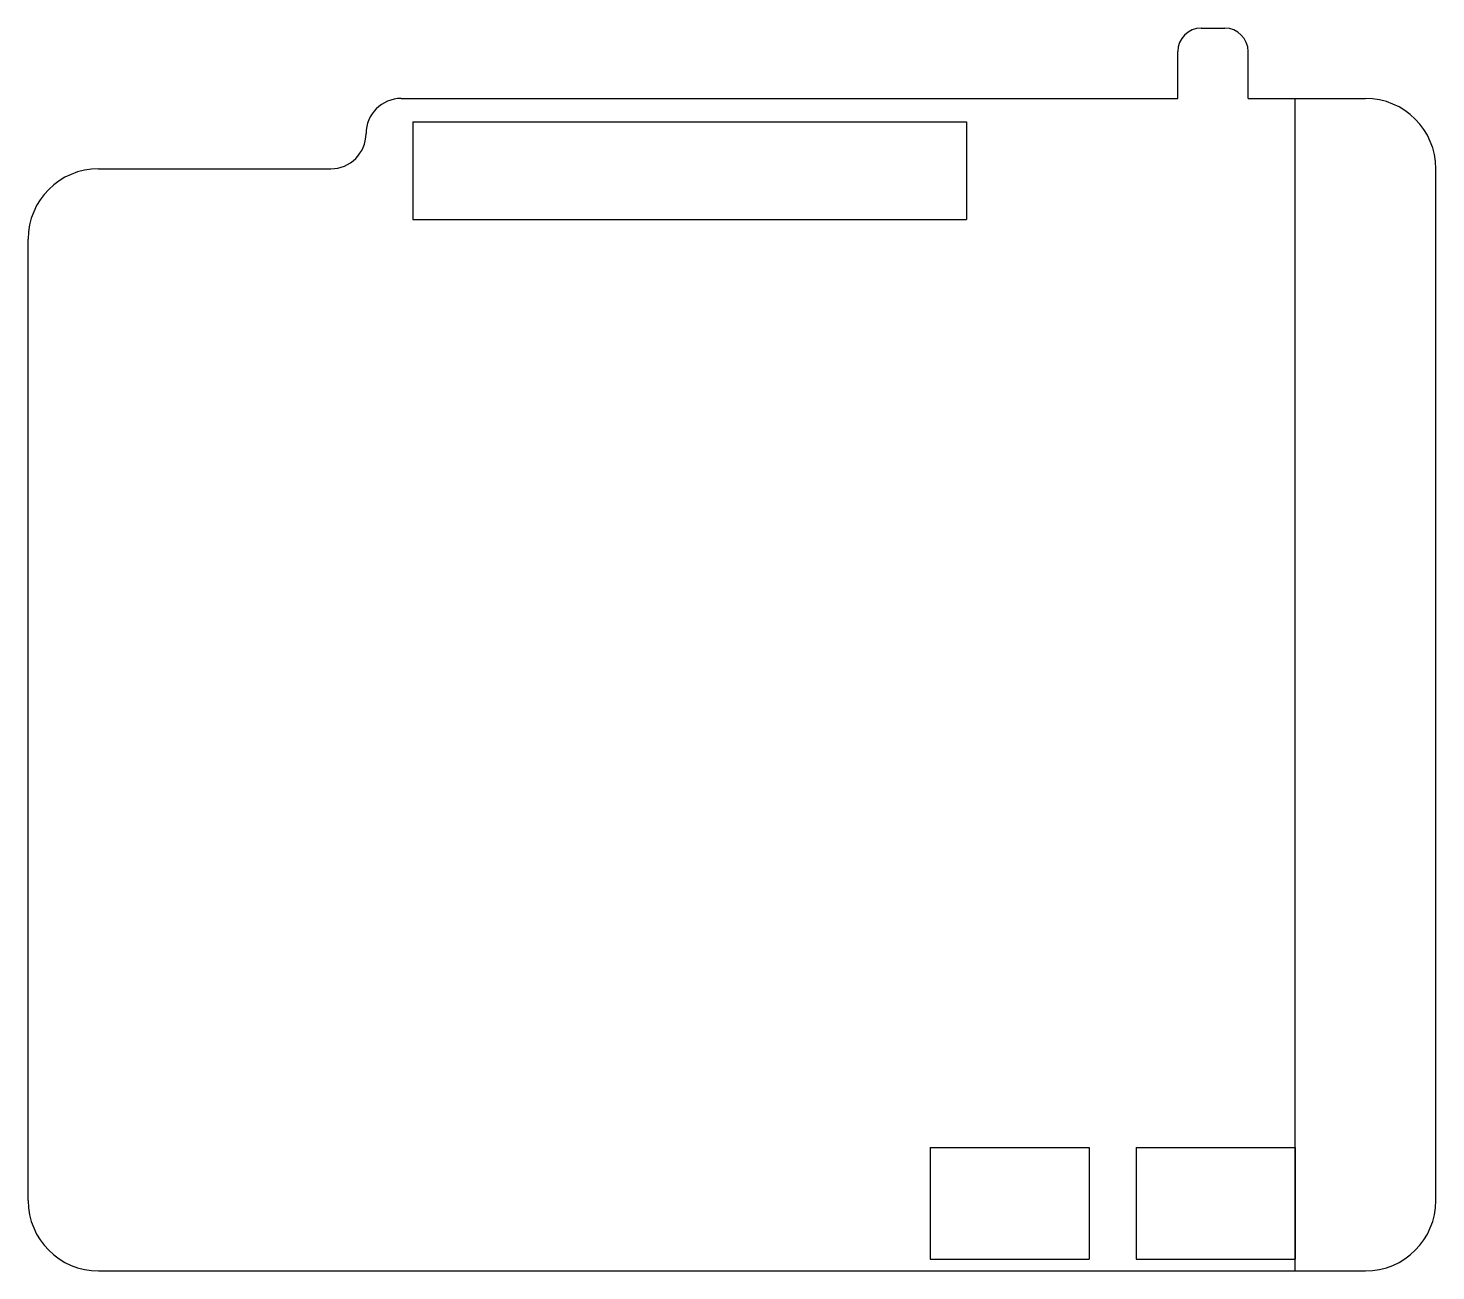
# Model space of a CAD drawing. Extents: x 0 to 76.2, y 0 to 67.3.
import ezdxf

# ---------------------------------------------------------------- set-up
doc = ezdxf.new("R2010")
doc.units = 0
doc.header["$MEASUREMENT"] = 0
doc.layers.add('MODELSKETCH_VISIBLE', color=7, linetype='CONTINUOUS')

msp = doc.modelspace()

# ---------------------------------------------------------------- linework, layer by layer
at = {"layer": 'MODELSKETCH_VISIBLE'}
for p, q in [((63.5, 67.31), (64.77, 67.31)), ((62.23, 63.5), (62.23, 66.04)), ((62.23, 63.5), (62.23, 66.04)), ((66.04, 63.5), (66.04, 66.04)), ((20.193, 63.5), (20.828, 63.5)), ((20.828, 63.5), (50.8, 63.5)), ((50.8, 63.5), (54.61, 63.5)), ((54.61, 63.5), (58.42, 63.5)), ((58.42, 63.5), (62.23, 63.5)), ((66.04, 63.5), (72.39, 63.5)), ((68.58, 0), (68.58, 63.5)), ((20.828, 62.23), (20.828, 56.9468)), ((20.828, 62.23), (50.8, 62.23)), ((50.8, 62.23), (50.8, 56.9468)), ((3.81, 59.69), (16.383, 59.69)), ((76.2, 3.81), (76.2, 59.69)), ((20.828, 56.9468), (50.8, 56.9468)), ((0, 3.81), (0, 55.88)), ((48.8188, 6.6802), (57.4294, 6.6802)), ((48.8188, 6.6802), (48.8188, 0.635)), ((57.4294, 6.6802), (57.4294, 0.635)), ((59.9694, 6.6802), (59.9694, 0.635)), ((59.9694, 6.6802), (68.58, 6.6802)), ((68.58, 6.6802), (68.58, 0.635)), ((3.81, 0), (72.39, 0)), ((48.8188, 0.635), (57.4294, 0.635)), ((59.9694, 0.635), (68.58, 0.635))]:
    msp.add_line(p, q, dxfattribs=at)
for centre, radius, start, end in [((63.5, 66.04), 1.27, 90, 180), ((64.77, 66.04), 1.27, 0, 90), ((20.193, 61.595), 1.905, 90, 180), ((72.39, 59.69), 3.81, 0, 90), ((16.383, 61.595), 1.905, 270, 0), ((3.81, 55.88), 3.81, 90, 180), ((3.81, 3.81), 3.81, 180, 270), ((72.39, 3.81), 3.81, 270, 0)]:
    msp.add_arc(centre, radius, start, end, dxfattribs=at)

doc.saveas('drawing.dxf')
